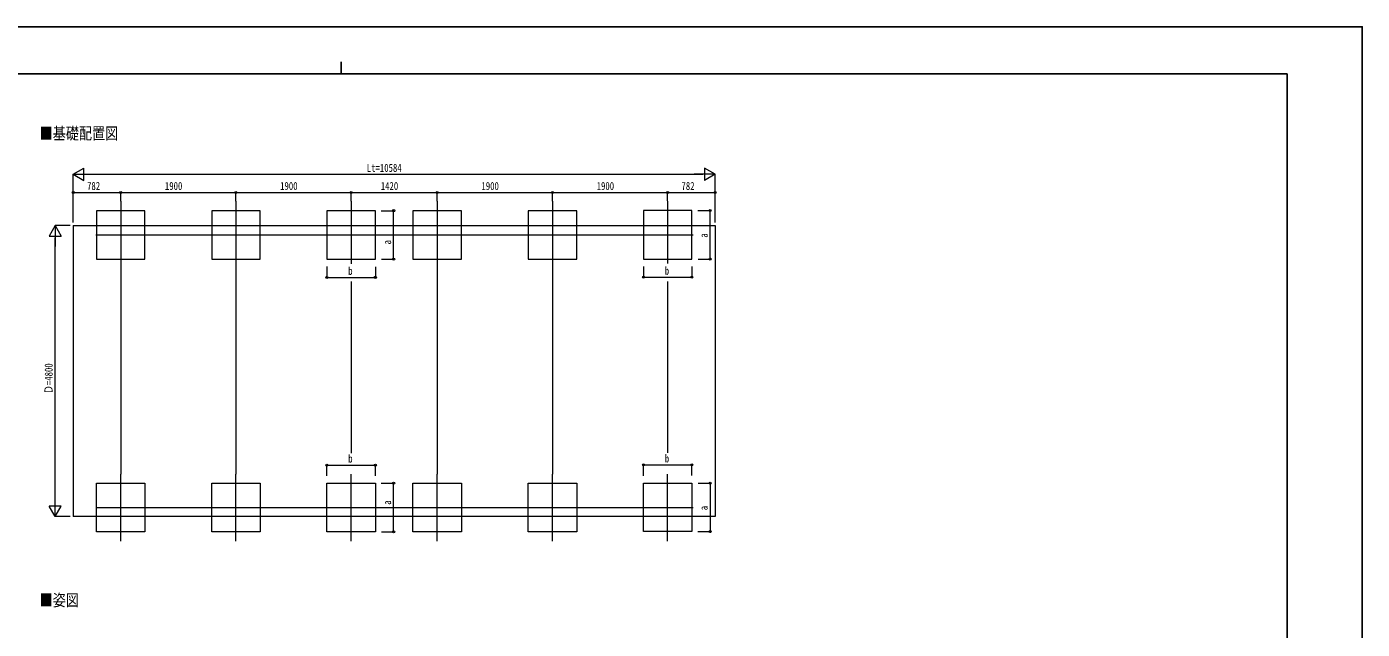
# Model space of a CAD drawing. Units: millimetres, scale not verified. Extents: x -16820 to 16820, y -11880 to 11880.
# Drawn here: x -5205 to 16820, y 1941 to 11880 of the extents above; entities that cross this region are included whole.
import ezdxf
from ezdxf.enums import TextEntityAlignment as Align

# ---------------------------------------------------------------- set-up
doc = ezdxf.new("R2010")
doc.units = ezdxf.units.MM
doc.header["$LTSCALE"] = 40
doc.layers.add('0-2_USER1', color=92, linetype='Continuous')
doc.layers.add('0-7_YKK_ZWAK', color=134, linetype='Continuous')
for name, color, linetype, lineweight in [('0-3_YKK_12', 40, 'Continuous', 18), ('0-5_YKK_A1', 120, 'Continuous', 18), ('0-6_YKK_D', 200, 'Continuous', 18)]:
    doc.layers.add(name, color=color, linetype=linetype, lineweight=lineweight)
doc.styles.add('ＭＳ ゴシック', font='')
doc.styles.get('ＭＳ ゴシック').set_extended_font_data('MS Gothic')

msp = doc.modelspace()

# ---------------------------------------------------------------- linework, layer by layer
at = {"layer": '0-3_YKK_12'}
for p, q in [((-3655.01, 9001.52), (-3655.01, 7894.87)), ((-1755.01, 9001.52), (-1755.01, 7894.87)), ((144.99, 9001.52), (144.99, 7969.87)), ((1564.99, 9001.24), (1564.99, 7894.59)), ((3464.99, 9001.24), (3464.99, 7894.59)), ((5364.99, 9004.18), (5364.99, 7972.52)), ((-4063.48, 8445.26), (5783.29, 8447.92)), ((-3655.01, 3393.09), (-3655.01, 4499.74)), ((-1755.01, 3393.09), (-1755.01, 4499.74)), ((144.99, 3393.09), (144.99, 4499.74)), ((1564.99, 3392.81), (1564.99, 4499.46)), ((3464.99, 3392.81), (3464.99, 4499.46)), ((5364.99, 3392.81), (5364.99, 4499.46)), ((-4063.48, 3949.35), (5783.29, 3952))]:
    msp.add_line(p, q, dxfattribs=at)
at = {"layer": '0-5_YKK_A1'}
for p, q in [((-4437.01, 8600.12), (6146.99, 8602.77)), ((-4437.01, 8600.12), (-4437.01, 3800.12)), ((6146.99, 8602.77), (6146.99, 3802.77)), ((6146.99, 3802.77), (-4437.01, 3800.12))]:
    msp.add_line(p, q, dxfattribs=at)
for points in [[(-4054.8, 8045.26), (-3254.81, 8045.26), (-3254.81, 8845.26), (-4054.8, 8845.26)], [(-2154.81, 8045.26), (-1354.81, 8045.26), (-1354.81, 8845.26), (-2154.81, 8845.26)], [(-254.81, 8045.26), (545.19, 8045.26), (545.19, 8845.26), (-254.81, 8845.26)], [(1165.19, 8044.98), (1965.19, 8044.98), (1965.19, 8844.98), (1165.19, 8844.98)], [(3065.19, 8044.98), (3865.19, 8044.98), (3865.19, 8844.98), (3065.19, 8844.98)], [(4965.19, 8047.92), (5765.19, 8047.92), (5765.19, 8847.92), (4965.19, 8847.92)], [(-4054.8, 4349.35), (-3254.81, 4349.35), (-3254.81, 3549.35), (-4054.8, 3549.35)], [(-2154.81, 4349.35), (-1354.81, 4349.35), (-1354.81, 3549.35), (-2154.81, 3549.35)], [(-254.81, 4349.35), (545.19, 4349.35), (545.19, 3549.35), (-254.81, 3549.35)], [(1165.19, 4349.07), (1965.19, 4349.07), (1965.19, 3549.07), (1165.19, 3549.07)], [(3065.19, 4349.07), (3865.19, 4349.07), (3865.19, 3549.07), (3065.19, 3549.07)], [(4965.19, 4352), (5765.19, 4352), (5765.19, 3552), (4965.19, 3552)]]:
    msp.add_lwpolyline(points, close=True, dxfattribs=at)
at = {"layer": '0-6_YKK_D'}
for p, q in [((-4437.01, 9445.26), (-4263.8, 9545.26)), ((-4263.8, 9345.26), (-4263.8, 9545.26)), ((6146.99, 9445.26), (5973.79, 9545.26)), ((5973.79, 9545.26), (5973.79, 9345.26)), ((-4437.01, 8650.12), (-4437.01, 9446.26)), ((-4437.01, 9445.26), (-4263.8, 9345.26)), ((-4437.01, 9445.26), (-4090.59, 9445.26)), ((-4237.01, 9445.26), (5946.99, 9445.26)), ((6146.99, 9445.26), (5800.58, 9445.26)), ((6146.99, 9445.26), (5973.79, 9345.26)), ((6146.99, 8653.77), (6146.99, 9446.26)), ((-4437.01, 8650.12), (-4437.01, 9146.26)), ((-4437.01, 9145.26), (-3655.01, 9145.26)), ((-3655.01, 9002.52), (-3655.01, 9146.26)), ((-3655.01, 9002.52), (-3655.01, 9146.26)), ((-3655.01, 9145.26), (-1755.01, 9145.26)), ((-1755.01, 9002.52), (-1755.01, 9146.26)), ((-1755.01, 9002.52), (-1755.01, 9146.26)), ((-1755.01, 9145.26), (144.99, 9145.26)), ((144.99, 9002.52), (144.99, 9146.26)), ((144.99, 9002.52), (144.99, 9146.26)), ((144.99, 9145.26), (1564.99, 9145.26)), ((1564.99, 9002.24), (1564.99, 9146.26)), ((1564.99, 9002.24), (1564.99, 9146.26)), ((1564.99, 9145.26), (3464.99, 9145.26)), ((3464.99, 9002.24), (3464.99, 9146.26)), ((3464.99, 9005.18), (3464.99, 9146.26)), ((3464.99, 9145.26), (5364.99, 9145.26)), ((5364.99, 9005.18), (5364.99, 9146.26)), ((5364.99, 9005.18), (5364.99, 9146.26)), ((5364.99, 9145.26), (6146.99, 9145.26)), ((6146.99, 8652.77), (6146.99, 9146.26)), ((641.93, 8845.26), (847.19, 8845.26)), ((846.19, 8045.26), (846.19, 8845.26)), ((5860.93, 8847.92), (6066.19, 8847.92)), ((6065.19, 8047.92), (6065.19, 8847.92)), ((-4737.01, 8600.12), (-4837.01, 8426.91)), ((-4487.01, 8600.12), (-4738.01, 8600.12)), ((-4737.01, 8600.12), (-4637.01, 8426.91)), ((-4737.01, 8600.12), (-4737.01, 8253.71)), ((-4837.01, 8426.91), (-4637.01, 8426.91)), ((-4737.01, 4000.12), (-4737.01, 8400.12)), ((646.02, 8045.26), (847.19, 8045.26)), ((5866.02, 8047.92), (6066.19, 8047.92)), ((-3655.01, 7894.37), (-3655.01, 4500.24)), ((-1755.01, 7894.37), (-1755.01, 4500.24)), ((-254.81, 7923.18), (-254.81, 7744.26)), ((-254.81, 7745.26), (545.19, 7745.26)), ((545.19, 7921.25), (545.19, 7744.26)), ((1564.99, 7894.09), (1564.99, 4499.96)), ((3464.99, 7894.09), (3464.99, 4499.96)), ((4965.19, 7925.83), (4965.19, 7746.92)), ((4965.19, 7747.92), (5765.19, 7747.92)), ((5765.19, 7923.9), (5765.19, 7746.92)), ((144.99, 7676.64), (144.99, 4847.51)), ((5364.99, 7679.29), (5364.99, 4850.16)), ((-254.81, 4471.44), (-254.81, 4650.35)), ((-254.81, 4649.35), (545.19, 4649.35)), ((545.19, 4473.37), (545.19, 4650.35)), ((4965.19, 4474.09), (4965.19, 4653)), ((4965.19, 4652), (5765.19, 4652)), ((5765.19, 4476.02), (5765.19, 4653)), ((641.93, 4349.35), (847.19, 4349.35)), ((846.19, 3549.35), (846.19, 4349.35)), ((5866.02, 4352), (6066.19, 4352)), ((6065.19, 4352), (6065.19, 3552)), ((-4737.01, 3800.12), (-4837.01, 3973.32)), ((-4637.01, 3973.32), (-4837.01, 3973.32)), ((-4737.01, 3800.12), (-4737.01, 4146.53)), ((-4737.01, 3800.12), (-4637.01, 3973.32)), ((-4487.01, 3800.12), (-4738.01, 3800.12)), ((646.02, 3549.35), (847.19, 3549.35)), ((5860.93, 3552), (6066.19, 3552))]:
    msp.add_line(p, q, dxfattribs=at)
for centre in [(-4437.01, 9145.26), (-3655.01, 9145.26), (-3655.01, 9145.26), (-1755.01, 9145.26), (-1755.01, 9145.26), (144.99, 9145.26), (144.99, 9145.26), (1564.99, 9145.26), (1564.99, 9145.26), (3464.99, 9145.26), (3464.99, 9145.26), (5364.99, 9145.26), (5364.99, 9145.26), (6146.99, 9145.26), (846.19, 8845.26), (6065.19, 8847.92), (846.19, 8045.26), (6065.19, 8047.92), (-254.81, 7745.26), (545.19, 7745.26), (4965.19, 7747.92), (5765.19, 7747.92), (-254.81, 4649.35), (545.19, 4649.35), (4965.19, 4652), (5765.19, 4652), (846.19, 4349.35), (6065.19, 4352), (846.19, 3549.35), (6065.19, 3552)]:
    msp.add_circle(centre, 17, dxfattribs=at)
at = {"layer": '0-7_YKK_ZWAK'}
for p, q in [((-19.92, 11300), (-19.92, 11100)), ((15580.08, 11100), (-15619.92, 11100)), ((15580.08, 11100), (15580.08, -10100))]:
    msp.add_line(p, q, dxfattribs=at)
msp.add_lwpolyline([(-16820, -11880), (16820, -11880), (16820, 11880), (-16820, 11880)], close=True, dxfattribs=at)

# ---------------------------------------------------------------- texts
at = {"layer": '0-2_USER1', "style": 'ＭＳ ゴシック', "width": 0.8}
for s, p in [('■基礎配置図', (-4991.8, 9963)), ('■姿図', (-4991.8, 2263))]:
    msp.add_text(s, height=197.9, dxfattribs=at).set_placement(p, align=Align.BOTTOM_LEFT)
at = {"layer": '0-6_YKK_D', "style": 'ＭＳ ゴシック', "width": 0.8}
for s, p in [('Lt=10584', (403.79, 9446.26)), ('782', (-4209.21, 9147.49)), ('1900', (-2925.81, 9147.49)), ('1900', (-1025.81, 9147.49)), ('1420', (634.19, 9147.49)), ('1900', (2294.19, 9146.93)), ('1900', (4194.19, 9146.93)), ('782', (5592.79, 9147.49)), ('b', (97.19, 7746.93)), ('b', (5317.19, 7749.58)), ('b', (97.19, 4651.02)), ('b', (5317.19, 4653.67))]:
    msp.add_text(s, height=132, dxfattribs=at).set_placement(p, align=Align.BOTTOM_LEFT)
for s, p in [('a', (6063.53, 8399.92)), ('a', (844.53, 8288.96)), ('Ｄ=4800', (-4738.01, 5820.92)), ('a', (844.53, 3994.84)), ('a', (6063.53, 3904))]:
    msp.add_text(s, height=132, rotation=90, dxfattribs=at).set_placement(p, align=Align.BOTTOM_LEFT)

doc.saveas('drawing.dxf')
